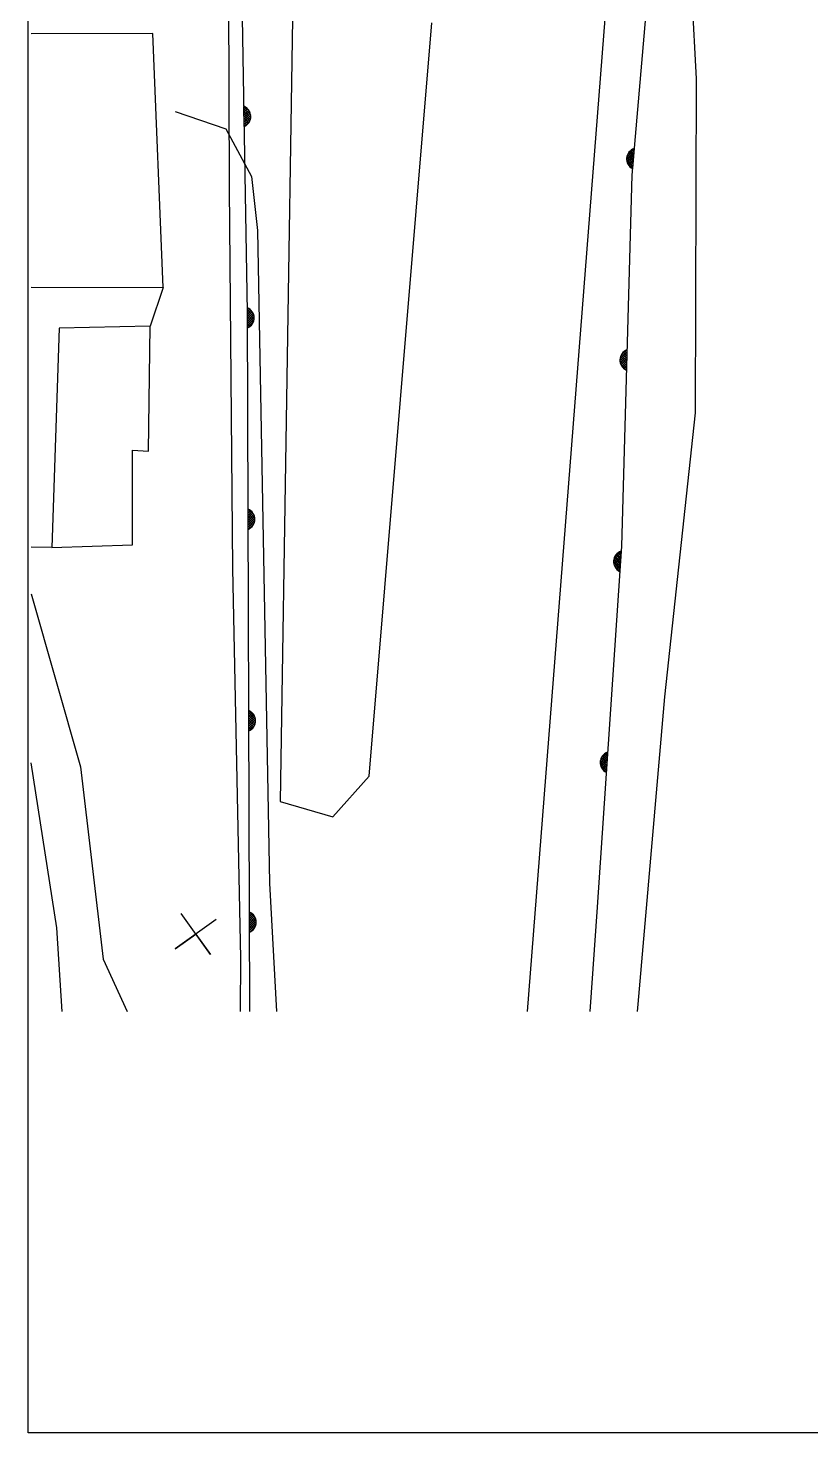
# Model space of a CAD drawing. Extents: x -299 to 346, y -14 to 200.
# Drawn here: x -1.01 to 22.31, y -12.55 to 29.29 of the extents above; entities that cross this region are included whole.
import ezdxf

# ---------------------------------------------------------------- set-up
doc = ezdxf.new("R2010")
doc.units = 0
doc.layers.add('TT-BASE', color=253, linetype='Continuous')
doc.layers.add('TX-PAPR', color=2, linetype='Continuous')

msp = doc.modelspace()

# ---------------------------------------------------------------- linework, layer by layer
at = {"layer": 'TT-BASE'}
for p, q in [((5.524, 20.832, -84.829), (5.291, 34.407, -84.829)), ((5.524, 20.832, 1.699), (5.291, 34.407, 1.699)), ((5.524, 20.832, 1.699), (5.291, 34.407, 1.699)), ((13.867, 0, -86.551), (16.565, 34.4, -86.551)), ((13.867, 0, -0.023), (16.565, 34.4, -0.023)), ((13.867, 0, -0.023), (16.565, 34.4, -0.023)), ((17.787, 34.382, -84.059), (16.979, 24.91, -84.059)), ((17.787, 34.382, 2.469), (16.979, 24.91, 2.469)), ((17.787, 34.382, 2.469), (16.979, 24.91, 2.469)), ((18.591, 33.539, -86.448), (18.899, 27.778, -86.448)), ((18.591, 33.539, 0.08), (18.899, 27.778, 0.08)), ((18.591, 33.539, 0.08), (18.899, 27.778, 0.08)), ((4.991, 24.532, -84.988), (4.956, 33.203, -84.988)), ((4.991, 24.532, 1.54), (4.956, 33.203, 1.54)), ((4.991, 24.532, 1.54), (4.956, 33.203, 1.54)), ((6.906, 31.975, -87.551), (6.498, 6.258, -87.551)), ((6.906, 31.975, -1.023), (6.498, 6.258, -1.023)), ((6.906, 31.975, -1.023), (6.498, 6.258, -1.023)), ((9.147, 7.01, -87.551), (11.017, 29.452, -87.551)), ((9.147, 7.01, -1.023), (11.017, 29.452, -1.023)), ((9.147, 7.01, -1.023), (11.017, 29.452, -1.023)), ((2.702, 29.131, -84.138), (-0.922, 29.125, -84.138)), ((2.702, 29.131, 2.39), (-0.922, 29.125, 2.39)), ((2.702, 29.131, 2.39), (-0.922, 29.125, 2.39)), ((3.013, 21.561, -84.138), (2.702, 29.131, -84.138)), ((3.013, 21.561, 2.39), (2.702, 29.131, 2.39)), ((3.013, 21.561, 2.39), (2.702, 29.131, 2.39)), ((18.899, 27.778, -86.448), (18.862, 17.835, -86.448)), ((18.899, 27.778, 0.08), (18.862, 17.835, 0.08)), ((18.899, 27.778, 0.08), (18.862, 17.835, 0.08)), ((3.367, 26.806, -86.551), (4.88, 26.293, -86.551)), ((3.367, 26.806, -0.023), (4.88, 26.293, -0.023)), ((3.367, 26.806, -0.023), (4.88, 26.293, -0.023)), ((5.429, 26.361, -84.829), (5.419, 26.961, -84.829)), ((5.429, 26.361, 1.699), (5.419, 26.961, 1.699)), ((5.429, 26.361, 1.699), (5.419, 26.961, 1.699)), ((5.448, 26.948, -84.829), (5.42, 26.919, -84.829)), ((5.448, 26.948, 1.699), (5.42, 26.919, 1.699)), ((5.448, 26.948, 1.699), (5.42, 26.919, 1.699)), ((5.622, 26.698, -84.829), (5.42, 26.893, -84.829)), ((5.622, 26.698, 1.699), (5.42, 26.893, 1.699)), ((5.622, 26.698, 1.699), (5.42, 26.893, 1.699)), ((5.491, 26.921, -84.829), (5.421, 26.848, -84.829)), ((5.491, 26.921, 1.699), (5.421, 26.848, 1.699)), ((5.491, 26.921, 1.699), (5.421, 26.848, 1.699)), ((5.623, 26.627, -84.829), (5.421, 26.822, -84.829)), ((5.623, 26.627, 1.699), (5.421, 26.822, 1.699)), ((5.623, 26.627, 1.699), (5.421, 26.822, 1.699)), ((5.529, 26.889, -84.829), (5.422, 26.778, -84.829)), ((5.529, 26.889, 1.699), (5.422, 26.778, 1.699)), ((5.529, 26.889, 1.699), (5.422, 26.778, 1.699)), ((5.595, 26.793, -84.829), (5.423, 26.96, -84.829)), ((5.595, 26.793, 1.699), (5.423, 26.96, 1.699)), ((5.595, 26.793, 1.699), (5.423, 26.96, 1.699)), ((5.562, 26.85, -84.829), (5.423, 26.707, -84.829)), ((5.562, 26.85, 1.699), (5.423, 26.707, 1.699)), ((5.562, 26.85, 1.699), (5.423, 26.707, 1.699)), ((5.589, 26.806, -84.829), (5.425, 26.636, -84.829)), ((5.589, 26.806, 1.699), (5.425, 26.636, 1.699)), ((5.589, 26.806, 1.699), (5.425, 26.636, 1.699)), ((5.611, 26.569, -84.829), (5.423, 26.751, -84.829)), ((5.611, 26.569, 1.699), (5.423, 26.751, 1.699)), ((5.611, 26.569, 1.699), (5.423, 26.751, 1.699)), ((5.592, 26.518, -84.829), (5.424, 26.681, -84.829)), ((5.592, 26.518, 1.699), (5.424, 26.681, 1.699)), ((5.592, 26.518, 1.699), (5.424, 26.681, 1.699)), ((5.566, 26.474, -84.829), (5.425, 26.61, -84.829)), ((5.566, 26.474, 1.699), (5.425, 26.61, 1.699)), ((5.566, 26.474, 1.699), (5.425, 26.61, 1.699)), ((5.609, 26.756, -84.829), (5.426, 26.565, -84.829)), ((5.609, 26.756, 1.699), (5.426, 26.565, 1.699)), ((5.609, 26.756, 1.699), (5.426, 26.565, 1.699)), ((5.534, 26.435, -84.829), (5.426, 26.539, -84.829)), ((5.534, 26.435, 1.699), (5.426, 26.539, 1.699)), ((5.534, 26.435, 1.699), (5.426, 26.539, 1.699)), ((5.622, 26.697, -84.829), (5.427, 26.495, -84.829)), ((5.622, 26.697, 1.699), (5.427, 26.495, 1.699)), ((5.622, 26.697, 1.699), (5.427, 26.495, 1.699)), ((5.497, 26.401, -84.829), (5.427, 26.468, -84.829)), ((5.497, 26.401, 1.699), (5.427, 26.468, 1.699)), ((5.497, 26.401, 1.699), (5.427, 26.468, 1.699)), ((5.622, 26.625, -84.829), (5.428, 26.424, -84.829)), ((5.622, 26.625, 1.699), (5.428, 26.424, 1.699)), ((5.622, 26.625, 1.699), (5.428, 26.424, 1.699)), ((5.454, 26.373, -84.829), (5.429, 26.398, -84.829)), ((5.454, 26.373, 1.699), (5.429, 26.398, 1.699)), ((5.454, 26.373, 1.699), (5.429, 26.398, 1.699)), ((5.595, 26.525, -84.829), (5.443, 26.368, -84.829)), ((5.595, 26.525, 1.699), (5.443, 26.368, 1.699)), ((5.595, 26.525, 1.699), (5.443, 26.368, 1.699)), ((4.88, 26.293, -86.551), (5.649, 24.867, -86.551)), ((4.88, 26.293, -0.023), (5.649, 24.867, -0.023)), ((4.88, 26.293, -0.023), (5.649, 24.867, -0.023)), ((16.821, 25.389, -84.059), (17.036, 25.57, -84.059)), ((16.821, 25.389, 2.469), (17.036, 25.57, 2.469)), ((16.821, 25.389, 2.469), (17.036, 25.57, 2.469)), ((16.828, 25.46, -84.059), (17.042, 25.64, -84.059)), ((16.828, 25.46, 2.469), (17.042, 25.64, 2.469)), ((16.828, 25.46, 2.469), (17.042, 25.64, 2.469)), ((16.865, 25.557, -84.059), (17.032, 25.698, -84.059)), ((16.865, 25.557, 2.469), (17.032, 25.698, 2.469)), ((16.865, 25.557, 2.469), (17.032, 25.698, 2.469)), ((16.869, 25.563, -84.059), (17.02, 25.385, -84.059)), ((16.869, 25.563, 2.469), (17.02, 25.385, 2.469)), ((16.869, 25.563, 2.469), (17.02, 25.385, 2.469)), ((16.9, 25.605, -84.059), (17.026, 25.455, -84.059)), ((16.9, 25.605, 2.469), (17.026, 25.455, 2.469)), ((16.9, 25.605, 2.469), (17.026, 25.455, 2.469)), ((16.935, 25.64, -84.059), (17.032, 25.525, -84.059)), ((16.935, 25.64, 2.469), (17.032, 25.525, 2.469)), ((16.935, 25.64, 2.469), (17.032, 25.525, 2.469)), ((16.976, 25.67, -84.059), (17.038, 25.596, -84.059)), ((16.976, 25.67, 2.469), (17.038, 25.596, 2.469)), ((16.976, 25.67, 2.469), (17.038, 25.596, 2.469)), ((17.047, 25.703, -84.059), (16.996, 25.105, -84.059)), ((17.047, 25.703, 2.469), (16.996, 25.105, 2.469)), ((17.047, 25.703, 2.469), (16.996, 25.105, 2.469)), ((17.021, 25.693, -84.059), (17.044, 25.666, -84.059)), ((17.021, 25.693, 2.469), (17.044, 25.666, 2.469)), ((17.021, 25.693, 2.469), (17.044, 25.666, 2.469)), ((16.821, 25.388, -84.059), (17.002, 25.173, -84.059)), ((16.821, 25.388, 2.469), (17.002, 25.173, 2.469)), ((16.821, 25.388, 2.469), (17.002, 25.173, 2.469)), ((16.828, 25.329, -84.059), (17.03, 25.499, -84.059)), ((16.828, 25.329, 2.469), (17.03, 25.499, 2.469)), ((16.828, 25.329, 2.469), (17.03, 25.499, 2.469)), ((16.828, 25.458, -84.059), (17.008, 25.244, -84.059)), ((16.828, 25.458, 2.469), (17.008, 25.244, 2.469)), ((16.828, 25.458, 2.469), (17.008, 25.244, 2.469)), ((16.838, 25.29, -84.059), (16.993, 25.107, -84.059)), ((16.838, 25.29, 2.469), (16.993, 25.107, 2.469)), ((16.838, 25.29, 2.469), (16.993, 25.107, 2.469)), ((16.843, 25.276, -84.059), (17.024, 25.429, -84.059)), ((16.843, 25.276, 2.469), (17.024, 25.429, 2.469)), ((16.843, 25.276, 2.469), (17.024, 25.429, 2.469)), ((16.845, 25.515, -84.059), (17.014, 25.314, -84.059)), ((16.845, 25.515, 2.469), (17.014, 25.314, 2.469)), ((16.845, 25.515, 2.469), (17.014, 25.314, 2.469)), ((16.865, 25.23, -84.059), (17.018, 25.358, -84.059)), ((16.865, 25.23, 2.469), (17.018, 25.358, 2.469)), ((16.865, 25.23, 2.469), (17.018, 25.358, 2.469)), ((16.894, 25.188, -84.059), (17.012, 25.288, -84.059)), ((16.894, 25.188, 2.469), (17.012, 25.288, 2.469)), ((16.894, 25.188, 2.469), (17.012, 25.288, 2.469)), ((16.928, 25.152, -84.059), (17.006, 25.217, -84.059)), ((16.928, 25.152, 2.469), (17.006, 25.217, 2.469)), ((16.928, 25.152, 2.469), (17.006, 25.217, 2.469)), ((16.969, 25.121, -84.059), (17, 25.147, -84.059)), ((16.969, 25.121, 2.469), (17, 25.147, 2.469)), ((16.969, 25.121, 2.469), (17, 25.147, 2.469)), ((5.649, 24.867, -86.551), (5.823, 23.261, -86.551)), ((5.649, 24.867, -0.023), (5.823, 23.261, -0.023)), ((5.649, 24.867, -0.023), (5.823, 23.261, -0.023)), ((16.979, 24.91, -84.059), (16.666, 13.866, -84.059)), ((16.979, 24.91, 2.469), (16.666, 13.866, 2.469)), ((16.979, 24.91, 2.469), (16.666, 13.866, 2.469)), ((5.088, 13.199, -84.988), (4.991, 24.532, -84.988)), ((5.088, 13.199, 1.54), (4.991, 24.532, 1.54)), ((5.088, 13.199, 1.54), (4.991, 24.532, 1.54)), ((5.823, 23.261, -86.551), (6.185, 3.823, -86.551)), ((5.823, 23.261, -0.023), (6.185, 3.823, -0.023)), ((5.823, 23.261, -0.023), (6.185, 3.823, -0.023)), ((-0.922, 21.571, -84.138), (3.013, 21.561, -84.138)), ((-0.922, 21.571, 2.39), (3.013, 21.561, 2.39)), ((-0.922, 21.571, 2.39), (3.013, 21.561, 2.39)), ((3.013, 21.561, -83.342), (2.628, 20.413, -83.342)), ((3.013, 21.561, 3.186), (2.628, 20.413, 3.186)), ((3.013, 21.561, 3.186), (2.628, 20.413, 3.186)), ((5.526, 20.362, -84.829), (5.524, 20.962, -84.829)), ((5.526, 20.362, 1.699), (5.524, 20.962, 1.699)), ((5.526, 20.362, 1.699), (5.524, 20.962, 1.699)), ((5.553, 20.949, -84.829), (5.524, 20.92, -84.829)), ((5.553, 20.949, 1.699), (5.524, 20.92, 1.699)), ((5.553, 20.949, 1.699), (5.524, 20.92, 1.699)), ((5.596, 20.921, -84.829), (5.524, 20.849, -84.829)), ((5.596, 20.921, 1.699), (5.524, 20.849, 1.699)), ((5.596, 20.921, 1.699), (5.524, 20.849, 1.699)), ((5.698, 20.792, -84.829), (5.528, 20.961, -84.829)), ((5.698, 20.792, 1.699), (5.528, 20.961, 1.699)), ((5.698, 20.792, 1.699), (5.528, 20.961, 1.699)), ((5.723, 20.696, -84.829), (5.524, 20.894, -84.829)), ((5.723, 20.696, 1.699), (5.524, 20.894, 1.699)), ((5.723, 20.696, 1.699), (5.524, 20.894, 1.699)), ((5.595, 0, 1.699), (5.524, 20.832, 1.699)), ((5.595, 0, 1.699), (5.524, 20.832, 1.699)), ((5.595, 0, -84.829), (5.524, 20.832, -84.829)), ((5.723, 20.626, -84.829), (5.524, 20.823, -84.829)), ((5.723, 20.626, 1.699), (5.524, 20.823, 1.699)), ((5.723, 20.626, 1.699), (5.524, 20.823, 1.699)), ((5.633, 20.888, -84.829), (5.525, 20.779, -84.829)), ((5.633, 20.888, 1.699), (5.525, 20.779, 1.699)), ((5.633, 20.888, 1.699), (5.525, 20.779, 1.699)), ((5.665, 20.85, -84.829), (5.525, 20.708, -84.829)), ((5.665, 20.85, 1.699), (5.525, 20.708, 1.699)), ((5.665, 20.85, 1.699), (5.525, 20.708, 1.699)), ((5.692, 20.805, -84.829), (5.525, 20.637, -84.829)), ((5.692, 20.805, 1.699), (5.525, 20.637, 1.699)), ((5.692, 20.805, 1.699), (5.525, 20.637, 1.699)), ((5.712, 20.754, -84.829), (5.525, 20.567, -84.829)), ((5.712, 20.754, 1.699), (5.525, 20.567, 1.699)), ((5.712, 20.754, 1.699), (5.525, 20.567, 1.699)), ((5.711, 20.567, -84.829), (5.525, 20.752, -84.829)), ((5.711, 20.567, 1.699), (5.525, 20.752, 1.699)), ((5.711, 20.567, 1.699), (5.525, 20.752, 1.699)), ((5.691, 20.517, -84.829), (5.525, 20.682, -84.829)), ((5.691, 20.517, 1.699), (5.525, 20.682, 1.699)), ((5.691, 20.517, 1.699), (5.525, 20.682, 1.699)), ((5.664, 20.473, -84.829), (5.525, 20.611, -84.829)), ((5.664, 20.473, 1.699), (5.525, 20.611, 1.699)), ((5.664, 20.473, 1.699), (5.525, 20.611, 1.699)), ((5.632, 20.434, -84.829), (5.525, 20.54, -84.829)), ((5.632, 20.434, 1.699), (5.525, 20.54, 1.699)), ((5.632, 20.434, 1.699), (5.525, 20.54, 1.699)), ((5.723, 20.695, -84.829), (5.526, 20.496, -84.829)), ((5.723, 20.695, 1.699), (5.526, 20.496, 1.699)), ((5.723, 20.695, 1.699), (5.526, 20.496, 1.699)), ((5.723, 20.623, -84.829), (5.526, 20.425, -84.829)), ((5.723, 20.623, 1.699), (5.526, 20.425, 1.699)), ((5.723, 20.623, 1.699), (5.526, 20.425, 1.699)), ((5.694, 20.524, -84.829), (5.54, 20.369, -84.829)), ((5.694, 20.524, 1.699), (5.54, 20.369, 1.699)), ((5.694, 20.524, 1.699), (5.54, 20.369, 1.699)), ((-0.087, 20.356, -83.342), (-0.302, 13.826, -83.342)), ((-0.087, 20.356, 3.186), (-0.302, 13.826, 3.186)), ((-0.087, 20.356, 3.186), (-0.302, 13.826, 3.186)), ((2.628, 20.413, -83.342), (-0.087, 20.356, -83.342)), ((2.628, 20.413, 3.186), (-0.087, 20.356, 3.186)), ((2.628, 20.413, 3.186), (-0.087, 20.356, 3.186)), ((2.575, 16.693, -83.342), (2.628, 20.413, -83.342)), ((2.575, 16.693, 3.186), (2.628, 20.413, 3.186)), ((2.575, 16.693, 3.186), (2.628, 20.413, 3.186)), ((5.594, 20.401, -84.829), (5.526, 20.47, -84.829)), ((5.594, 20.401, 1.699), (5.526, 20.47, 1.699)), ((5.594, 20.401, 1.699), (5.526, 20.47, 1.699)), ((5.551, 20.374, -84.829), (5.526, 20.399, -84.829)), ((5.551, 20.374, 1.699), (5.526, 20.399, 1.699)), ((5.551, 20.374, 1.699), (5.526, 20.399, 1.699)), ((16.659, 19.551, -84.059), (16.817, 19.701, -84.059)), ((16.659, 19.551, 2.469), (16.817, 19.701, 2.469)), ((16.659, 19.551, 2.469), (16.817, 19.701, 2.469)), ((16.763, 19.67, -84.059), (16.829, 19.6, -84.059)), ((16.763, 19.67, 2.469), (16.829, 19.6, 2.469)), ((16.763, 19.67, 2.469), (16.829, 19.6, 2.469)), ((16.807, 19.696, -84.059), (16.831, 19.671, -84.059)), ((16.807, 19.696, 2.469), (16.831, 19.671, 2.469)), ((16.807, 19.696, 2.469), (16.831, 19.671, 2.469)), ((16.832, 19.707, -84.059), (16.815, 19.107, -84.059)), ((16.832, 19.707, 2.469), (16.815, 19.107, 2.469)), ((16.832, 19.707, 2.469), (16.815, 19.107, 2.469)), ((16.624, 19.381, -84.059), (16.828, 19.574, -84.059)), ((16.624, 19.381, 2.469), (16.828, 19.574, 2.469)), ((16.624, 19.381, 2.469), (16.828, 19.574, 2.469)), ((16.624, 19.38, -84.059), (16.817, 19.176, -84.059)), ((16.624, 19.38, 2.469), (16.817, 19.176, 2.469)), ((16.624, 19.38, 2.469), (16.817, 19.176, 2.469)), ((16.627, 19.452, -84.059), (16.83, 19.644, -84.059)), ((16.627, 19.452, 2.469), (16.83, 19.644, 2.469)), ((16.627, 19.452, 2.469), (16.83, 19.644, 2.469)), ((16.627, 19.45, -84.059), (16.819, 19.247, -84.059)), ((16.627, 19.45, 2.469), (16.819, 19.247, 2.469)), ((16.627, 19.45, 2.469), (16.819, 19.247, 2.469)), ((16.634, 19.321, -84.059), (16.826, 19.503, -84.059)), ((16.634, 19.321, 2.469), (16.826, 19.503, 2.469)), ((16.634, 19.321, 2.469), (16.826, 19.503, 2.469)), ((16.641, 19.508, -84.059), (16.821, 19.317, -84.059)), ((16.641, 19.508, 2.469), (16.821, 19.317, 2.469)), ((16.641, 19.508, 2.469), (16.821, 19.317, 2.469)), ((16.646, 19.284, -84.059), (16.811, 19.109, -84.059)), ((16.646, 19.284, 2.469), (16.811, 19.109, 2.469)), ((16.646, 19.284, 2.469), (16.811, 19.109, 2.469)), ((16.652, 19.27, -84.059), (16.824, 19.432, -84.059)), ((16.652, 19.27, 2.469), (16.824, 19.432, 2.469)), ((16.652, 19.27, 2.469), (16.824, 19.432, 2.469)), ((16.662, 19.558, -84.059), (16.823, 19.388, -84.059)), ((16.662, 19.558, 2.469), (16.823, 19.388, 2.469)), ((16.662, 19.558, 2.469), (16.823, 19.388, 2.469)), ((16.677, 19.225, -84.059), (16.822, 19.362, -84.059)), ((16.677, 19.225, 2.469), (16.822, 19.362, 2.469)), ((16.677, 19.225, 2.469), (16.822, 19.362, 2.469)), ((16.69, 19.601, -84.059), (16.825, 19.459, -84.059)), ((16.69, 19.601, 2.469), (16.825, 19.459, 2.469)), ((16.69, 19.601, 2.469), (16.825, 19.459, 2.469)), ((16.708, 19.185, -84.059), (16.82, 19.291, -84.059)), ((16.708, 19.185, 2.469), (16.82, 19.291, 2.469)), ((16.708, 19.185, 2.469), (16.82, 19.291, 2.469)), ((16.724, 19.638, -84.059), (16.827, 19.529, -84.059)), ((16.724, 19.638, 2.469), (16.827, 19.529, 2.469)), ((16.724, 19.638, 2.469), (16.827, 19.529, 2.469)), ((16.744, 19.151, -84.059), (16.818, 19.22, -84.059)), ((16.744, 19.151, 2.469), (16.818, 19.22, 2.469)), ((16.744, 19.151, 2.469), (16.818, 19.22, 2.469)), ((16.787, 19.122, -84.059), (16.816, 19.15, -84.059)), ((16.787, 19.122, 2.469), (16.816, 19.15, 2.469)), ((16.787, 19.122, 2.469), (16.816, 19.15, 2.469)), ((18.862, 17.835, -86.448), (17.951, 9.378, -86.448)), ((18.862, 17.835, 0.08), (17.951, 9.378, 0.08)), ((18.862, 17.835, 0.08), (17.951, 9.378, 0.08)), ((2.097, 13.902, -83.342), (2.098, 16.721, -83.342)), ((2.097, 13.902, 3.186), (2.098, 16.721, 3.186)), ((2.097, 13.902, 3.186), (2.098, 16.721, 3.186)), ((2.098, 16.721, -83.342), (2.575, 16.693, -83.342)), ((2.098, 16.721, 3.186), (2.575, 16.693, 3.186)), ((2.098, 16.721, 3.186), (2.575, 16.693, 3.186)), ((5.546, 14.363, -84.829), (5.544, 14.963, -84.829)), ((5.546, 14.363, 1.699), (5.544, 14.963, 1.699)), ((5.546, 14.363, 1.699), (5.544, 14.963, 1.699)), ((5.573, 14.949, -84.829), (5.544, 14.92, -84.829)), ((5.573, 14.949, 1.699), (5.544, 14.92, 1.699)), ((5.573, 14.949, 1.699), (5.544, 14.92, 1.699)), ((5.743, 14.696, -84.829), (5.544, 14.894, -84.829)), ((5.743, 14.696, 1.699), (5.544, 14.894, 1.699)), ((5.743, 14.696, 1.699), (5.544, 14.894, 1.699)), ((5.616, 14.922, -84.829), (5.545, 14.85, -84.829)), ((5.616, 14.922, 1.699), (5.545, 14.85, 1.699)), ((5.616, 14.922, 1.699), (5.545, 14.85, 1.699)), ((5.654, 14.889, -84.829), (5.545, 14.779, -84.829)), ((5.654, 14.889, 1.699), (5.545, 14.779, 1.699)), ((5.654, 14.889, 1.699), (5.545, 14.779, 1.699)), ((5.686, 14.85, -84.829), (5.545, 14.708, -84.829)), ((5.686, 14.85, 1.699), (5.545, 14.708, 1.699)), ((5.686, 14.85, 1.699), (5.545, 14.708, 1.699)), ((5.743, 14.626, -84.829), (5.545, 14.823, -84.829)), ((5.743, 14.626, 1.699), (5.545, 14.823, 1.699)), ((5.743, 14.626, 1.699), (5.545, 14.823, 1.699)), ((5.712, 14.805, -84.829), (5.545, 14.638, -84.829)), ((5.712, 14.805, 1.699), (5.545, 14.638, 1.699)), ((5.712, 14.805, 1.699), (5.545, 14.638, 1.699)), ((5.731, 14.568, -84.829), (5.545, 14.753, -84.829)), ((5.731, 14.568, 1.699), (5.545, 14.753, 1.699)), ((5.731, 14.568, 1.699), (5.545, 14.753, 1.699)), ((5.711, 14.517, -84.829), (5.545, 14.682, -84.829)), ((5.711, 14.517, 1.699), (5.545, 14.682, 1.699)), ((5.711, 14.517, 1.699), (5.545, 14.682, 1.699)), ((5.732, 14.755, -84.829), (5.546, 14.567, -84.829)), ((5.732, 14.755, 1.699), (5.546, 14.567, 1.699)), ((5.732, 14.755, 1.699), (5.546, 14.567, 1.699)), ((5.744, 14.695, -84.829), (5.546, 14.496, -84.829)), ((5.744, 14.695, 1.699), (5.546, 14.496, 1.699)), ((5.744, 14.695, 1.699), (5.546, 14.496, 1.699)), ((5.718, 14.792, -84.829), (5.548, 14.961, -84.829)), ((5.718, 14.792, 1.699), (5.548, 14.961, 1.699)), ((5.718, 14.792, 1.699), (5.548, 14.961, 1.699)), ((5.684, 14.473, -84.829), (5.545, 14.611, -84.829)), ((5.684, 14.473, 1.699), (5.545, 14.611, 1.699)), ((5.684, 14.473, 1.699), (5.545, 14.611, 1.699)), ((5.743, 14.624, -84.829), (5.546, 14.425, -84.829)), ((5.743, 14.624, 1.699), (5.546, 14.425, 1.699)), ((5.743, 14.624, 1.699), (5.546, 14.425, 1.699)), ((5.652, 14.435, -84.829), (5.546, 14.541, -84.829)), ((5.652, 14.435, 1.699), (5.546, 14.541, 1.699)), ((5.652, 14.435, 1.699), (5.546, 14.541, 1.699)), ((5.614, 14.402, -84.829), (5.546, 14.47, -84.829)), ((5.614, 14.402, 1.699), (5.546, 14.47, 1.699)), ((5.614, 14.402, 1.699), (5.546, 14.47, 1.699)), ((5.571, 14.374, -84.829), (5.546, 14.399, -84.829)), ((5.571, 14.374, 1.699), (5.546, 14.399, 1.699)), ((5.571, 14.374, 1.699), (5.546, 14.399, 1.699)), ((5.714, 14.524, -84.829), (5.561, 14.369, -84.829)), ((5.714, 14.524, 1.699), (5.561, 14.369, 1.699)), ((5.714, 14.524, 1.699), (5.561, 14.369, 1.699)), ((-0.302, 13.826, -83.926), (-0.922, 13.827, -83.926)), ((-0.302, 13.826, 2.602), (-0.922, 13.827, 2.602)), ((-0.302, 13.826, 2.602), (-0.922, 13.827, 2.602)), ((-0.302, 13.826, -83.342), (2.097, 13.902, -83.342)), ((-0.302, 13.826, 3.186), (2.097, 13.902, 3.186)), ((-0.302, 13.826, 3.186), (2.097, 13.902, 3.186)), ((16.666, 13.866, -84.059), (15.944, 3.112, -84.059)), ((16.666, 13.866, 2.469), (15.944, 3.112, 2.469)), ((16.666, 13.866, 2.469), (15.944, 3.112, 2.469)), ((16.435, 13.392, -84.059), (16.647, 13.577, -84.059)), ((16.435, 13.392, 2.469), (16.647, 13.577, 2.469)), ((16.435, 13.392, 2.469), (16.647, 13.577, 2.469)), ((16.435, 13.391, -84.059), (16.62, 13.18, -84.059)), ((16.435, 13.391, 2.469), (16.62, 13.18, 2.469)), ((16.435, 13.391, 2.469), (16.62, 13.18, 2.469)), ((16.44, 13.461, -84.059), (16.625, 13.25, -84.059)), ((16.44, 13.461, 2.469), (16.625, 13.25, 2.469)), ((16.44, 13.461, 2.469), (16.625, 13.25, 2.469)), ((16.441, 13.464, -84.059), (16.651, 13.648, -84.059)), ((16.441, 13.464, 2.469), (16.651, 13.648, 2.469)), ((16.441, 13.464, 2.469), (16.651, 13.648, 2.469)), ((16.443, 13.332, -84.059), (16.642, 13.506, -84.059)), ((16.443, 13.332, 2.469), (16.642, 13.506, 2.469)), ((16.443, 13.332, 2.469), (16.642, 13.506, 2.469)), ((16.457, 13.519, -84.059), (16.629, 13.321, -84.059)), ((16.457, 13.519, 2.469), (16.629, 13.321, 2.469)), ((16.457, 13.519, 2.469), (16.629, 13.321, 2.469)), ((16.459, 13.28, -84.059), (16.637, 13.436, -84.059)), ((16.459, 13.28, 2.469), (16.637, 13.436, 2.469)), ((16.459, 13.28, 2.469), (16.637, 13.436, 2.469)), ((16.477, 13.561, -84.059), (16.641, 13.705, -84.059)), ((16.477, 13.561, 2.469), (16.641, 13.705, 2.469)), ((16.477, 13.561, 2.469), (16.641, 13.705, 2.469)), ((16.48, 13.568, -84.059), (16.634, 13.392, -84.059)), ((16.48, 13.568, 2.469), (16.634, 13.392, 2.469)), ((16.48, 13.568, 2.469), (16.634, 13.392, 2.469)), ((16.51, 13.61, -84.059), (16.639, 13.462, -84.059)), ((16.51, 13.61, 2.469), (16.639, 13.462, 2.469)), ((16.51, 13.61, 2.469), (16.639, 13.462, 2.469)), ((16.545, 13.646, -84.059), (16.644, 13.533, -84.059)), ((16.545, 13.646, 2.469), (16.644, 13.533, 2.469)), ((16.545, 13.646, 2.469), (16.644, 13.533, 2.469)), ((16.585, 13.676, -84.059), (16.648, 13.603, -84.059)), ((16.585, 13.676, 2.469), (16.648, 13.603, 2.469)), ((16.585, 13.676, 2.469), (16.648, 13.603, 2.469)), ((16.655, 13.71, -84.059), (16.615, 13.111, -84.059)), ((16.655, 13.71, 2.469), (16.615, 13.111, 2.469)), ((16.655, 13.71, 2.469), (16.615, 13.111, 2.469)), ((16.63, 13.7, -84.059), (16.653, 13.674, -84.059)), ((16.63, 13.7, 2.469), (16.653, 13.674, 2.469)), ((16.63, 13.7, 2.469), (16.653, 13.674, 2.469)), ((5.327, 1.592, -84.988), (5.088, 13.199, -84.988)), ((5.327, 1.592, 1.54), (5.088, 13.199, 1.54)), ((5.327, 1.592, 1.54), (5.088, 13.199, 1.54)), ((16.454, 13.294, -84.059), (16.612, 13.113, -84.059)), ((16.454, 13.294, 2.469), (16.612, 13.113, 2.469)), ((16.454, 13.294, 2.469), (16.612, 13.113, 2.469)), ((16.482, 13.234, -84.059), (16.632, 13.365, -84.059)), ((16.482, 13.234, 2.469), (16.632, 13.365, 2.469)), ((16.482, 13.234, 2.469), (16.632, 13.365, 2.469)), ((16.511, 13.193, -84.059), (16.628, 13.295, -84.059)), ((16.511, 13.193, 2.469), (16.628, 13.295, 2.469)), ((16.511, 13.193, 2.469), (16.628, 13.295, 2.469)), ((16.547, 13.157, -84.059), (16.623, 13.224, -84.059)), ((16.547, 13.157, 2.469), (16.623, 13.224, 2.469)), ((16.547, 13.157, 2.469), (16.623, 13.224, 2.469)), ((16.588, 13.127, -84.059), (16.618, 13.154, -84.059)), ((16.588, 13.127, 2.469), (16.618, 13.154, 2.469)), ((16.588, 13.127, 2.469), (16.618, 13.154, 2.469)), ((-0.922, 12.442, -85.758), (0.548, 7.29, -85.758)), ((-0.922, 12.442, 0.77), (0.548, 7.29, 0.77)), ((-0.922, 12.442, 0.77), (0.548, 7.29, 0.77)), ((17.951, 9.378, -86.448), (17.161, 0.223, -86.448)), ((17.951, 9.378, 0.08), (17.161, 0.223, 0.08)), ((17.951, 9.378, 0.08), (17.161, 0.223, 0.08)), ((5.567, 8.362, -84.829), (5.565, 8.962, -84.829)), ((5.567, 8.362, 1.699), (5.565, 8.962, 1.699)), ((5.567, 8.362, 1.699), (5.565, 8.962, 1.699)), ((5.594, 8.949, -84.829), (5.565, 8.92, -84.829)), ((5.594, 8.949, 1.699), (5.565, 8.92, 1.699)), ((5.594, 8.949, 1.699), (5.565, 8.92, 1.699)), ((5.637, 8.921, -84.829), (5.565, 8.849, -84.829)), ((5.637, 8.921, 1.699), (5.565, 8.849, 1.699)), ((5.637, 8.921, 1.699), (5.565, 8.849, 1.699)), ((5.764, 8.696, -84.829), (5.565, 8.894, -84.829)), ((5.764, 8.696, 1.699), (5.565, 8.894, 1.699)), ((5.764, 8.696, 1.699), (5.565, 8.894, 1.699)), ((5.764, 8.626, -84.829), (5.565, 8.823, -84.829)), ((5.764, 8.626, 1.699), (5.565, 8.823, 1.699)), ((5.764, 8.626, 1.699), (5.565, 8.823, 1.699)), ((5.674, 8.888, -84.829), (5.566, 8.779, -84.829)), ((5.674, 8.888, 1.699), (5.566, 8.779, 1.699)), ((5.674, 8.888, 1.699), (5.566, 8.779, 1.699)), ((5.706, 8.849, -84.829), (5.566, 8.708, -84.829)), ((5.706, 8.849, 1.699), (5.566, 8.708, 1.699)), ((5.706, 8.849, 1.699), (5.566, 8.708, 1.699)), ((5.733, 8.805, -84.829), (5.566, 8.637, -84.829)), ((5.733, 8.805, 1.699), (5.566, 8.637, 1.699)), ((5.733, 8.805, 1.699), (5.566, 8.637, 1.699)), ((5.739, 8.791, -84.829), (5.569, 8.961, -84.829)), ((5.739, 8.791, 1.699), (5.569, 8.961, 1.699)), ((5.739, 8.791, 1.699), (5.569, 8.961, 1.699)), ((5.753, 8.754, -84.829), (5.566, 8.566, -84.829)), ((5.753, 8.754, 1.699), (5.566, 8.566, 1.699)), ((5.753, 8.754, 1.699), (5.566, 8.566, 1.699)), ((5.752, 8.567, -84.829), (5.566, 8.752, -84.829)), ((5.752, 8.567, 1.699), (5.566, 8.752, 1.699)), ((5.752, 8.567, 1.699), (5.566, 8.752, 1.699)), ((5.732, 8.517, -84.829), (5.566, 8.681, -84.829)), ((5.732, 8.517, 1.699), (5.566, 8.681, 1.699)), ((5.732, 8.517, 1.699), (5.566, 8.681, 1.699)), ((5.705, 8.473, -84.829), (5.566, 8.611, -84.829)), ((5.705, 8.473, 1.699), (5.566, 8.611, 1.699)), ((5.705, 8.473, 1.699), (5.566, 8.611, 1.699)), ((5.673, 8.434, -84.829), (5.566, 8.54, -84.829)), ((5.673, 8.434, 1.699), (5.566, 8.54, 1.699)), ((5.673, 8.434, 1.699), (5.566, 8.54, 1.699)), ((5.764, 8.695, -84.829), (5.567, 8.496, -84.829)), ((5.764, 8.695, 1.699), (5.567, 8.496, 1.699)), ((5.764, 8.695, 1.699), (5.567, 8.496, 1.699)), ((5.764, 8.623, -84.829), (5.567, 8.425, -84.829)), ((5.764, 8.623, 1.699), (5.567, 8.425, 1.699)), ((5.764, 8.623, 1.699), (5.567, 8.425, 1.699)), ((5.635, 8.401, -84.829), (5.567, 8.469, -84.829)), ((5.635, 8.401, 1.699), (5.567, 8.469, 1.699)), ((5.635, 8.401, 1.699), (5.567, 8.469, 1.699)), ((5.592, 8.374, -84.829), (5.567, 8.399, -84.829)), ((5.592, 8.374, 1.699), (5.567, 8.399, 1.699)), ((5.592, 8.374, 1.699), (5.567, 8.399, 1.699)), ((5.735, 8.523, -84.829), (5.581, 8.369, -84.829)), ((5.735, 8.523, 1.699), (5.581, 8.369, 1.699)), ((5.735, 8.523, 1.699), (5.581, 8.369, 1.699)), ((16.033, 7.406, -84.059), (16.245, 7.591, -84.059)), ((16.033, 7.406, 2.469), (16.245, 7.591, 2.469)), ((16.033, 7.406, 2.469), (16.245, 7.591, 2.469)), ((16.039, 7.477, -84.059), (16.249, 7.661, -84.059)), ((16.039, 7.477, 2.469), (16.249, 7.661, 2.469)), ((16.039, 7.477, 2.469), (16.249, 7.661, 2.469)), ((16.055, 7.532, -84.059), (16.227, 7.335, -84.059)), ((16.055, 7.532, 2.469), (16.227, 7.335, 2.469)), ((16.055, 7.532, 2.469), (16.227, 7.335, 2.469)), ((16.075, 7.575, -84.059), (16.239, 7.719, -84.059)), ((16.075, 7.575, 2.469), (16.239, 7.719, 2.469)), ((16.075, 7.575, 2.469), (16.239, 7.719, 2.469)), ((16.078, 7.581, -84.059), (16.232, 7.405, -84.059)), ((16.078, 7.581, 2.469), (16.232, 7.405, 2.469)), ((16.078, 7.581, 2.469), (16.232, 7.405, 2.469)), ((16.108, 7.624, -84.059), (16.237, 7.476, -84.059)), ((16.108, 7.624, 2.469), (16.237, 7.476, 2.469)), ((16.108, 7.624, 2.469), (16.237, 7.476, 2.469)), ((16.143, 7.66, -84.059), (16.242, 7.547, -84.059)), ((16.143, 7.66, 2.469), (16.242, 7.547, 2.469)), ((16.143, 7.66, 2.469), (16.242, 7.547, 2.469)), ((16.183, 7.69, -84.059), (16.246, 7.617, -84.059)), ((16.183, 7.69, 2.469), (16.246, 7.617, 2.469)), ((16.183, 7.69, 2.469), (16.246, 7.617, 2.469)), ((16.253, 7.724, -84.059), (16.213, 7.125, -84.059)), ((16.253, 7.724, 2.469), (16.213, 7.125, 2.469)), ((16.253, 7.724, 2.469), (16.213, 7.125, 2.469)), ((16.228, 7.714, -84.059), (16.251, 7.688, -84.059)), ((16.228, 7.714, 2.469), (16.251, 7.688, 2.469)), ((16.228, 7.714, 2.469), (16.251, 7.688, 2.469)), ((-0.153, 2.49, -86.528), (-0.922, 7.407, -86.528)), ((-0.153, 2.49), (-0.922, 7.407)), ((-0.153, 2.49), (-0.922, 7.407)), ((0.548, 7.29, -85.758), (1.231, 1.56, -85.758)), ((0.548, 7.29, 0.77), (1.231, 1.56, 0.77)), ((0.548, 7.29, 0.77), (1.231, 1.56, 0.77)), ((16.033, 7.405, -84.059), (16.218, 7.194, -84.059)), ((16.033, 7.405, 2.469), (16.218, 7.194, 2.469)), ((16.033, 7.405, 2.469), (16.218, 7.194, 2.469)), ((16.038, 7.475, -84.059), (16.223, 7.264, -84.059)), ((16.038, 7.475, 2.469), (16.223, 7.264, 2.469)), ((16.038, 7.475, 2.469), (16.223, 7.264, 2.469)), ((16.041, 7.346, -84.059), (16.24, 7.52, -84.059)), ((16.041, 7.346, 2.469), (16.24, 7.52, 2.469)), ((16.041, 7.346, 2.469), (16.24, 7.52, 2.469)), ((16.052, 7.308, -84.059), (16.21, 7.127, -84.059)), ((16.052, 7.308, 2.469), (16.21, 7.127, 2.469)), ((16.052, 7.308, 2.469), (16.21, 7.127, 2.469)), ((16.057, 7.294, -84.059), (16.235, 7.45, -84.059)), ((16.057, 7.294, 2.469), (16.235, 7.45, 2.469)), ((16.057, 7.294, 2.469), (16.235, 7.45, 2.469)), ((16.08, 7.248, -84.059), (16.23, 7.379, -84.059)), ((16.08, 7.248, 2.469), (16.23, 7.379, 2.469)), ((16.08, 7.248, 2.469), (16.23, 7.379, 2.469)), ((16.109, 7.207, -84.059), (16.226, 7.309, -84.059)), ((16.109, 7.207, 2.469), (16.226, 7.309, 2.469)), ((16.109, 7.207, 2.469), (16.226, 7.309, 2.469)), ((16.145, 7.171, -84.059), (16.221, 7.238, -84.059)), ((16.145, 7.171, 2.469), (16.221, 7.238, 2.469)), ((16.145, 7.171, 2.469), (16.221, 7.238, 2.469)), ((16.186, 7.141, -84.059), (16.216, 7.167, -84.059)), ((16.186, 7.141, 2.469), (16.216, 7.167, 2.469)), ((16.186, 7.141, 2.469), (16.216, 7.167, 2.469)), ((8.067, 5.796, -87.551), (9.147, 7.01, -87.551)), ((8.067, 5.796, -1.023), (9.147, 7.01, -1.023)), ((8.067, 5.796, -1.023), (9.147, 7.01, -1.023)), ((6.498, 6.258, -87.551), (8.067, 5.796, -87.551)), ((6.498, 6.258, -1.023), (8.067, 5.796, -1.023)), ((6.498, 6.258, -1.023), (8.067, 5.796, -1.023)), ((6.185, 3.823, -86.551), (6.387, 0, -86.551)), ((6.185, 3.823, -0.023), (6.387, 0, -0.023)), ((6.185, 3.823, -0.023), (6.387, 0, -0.023)), ((5.587, 2.363, -84.829), (5.585, 2.963, -84.829)), ((5.587, 2.363, 1.699), (5.585, 2.963, 1.699)), ((5.587, 2.363, 1.699), (5.585, 2.963, 1.699)), ((5.614, 2.949, -84.829), (5.585, 2.92, -84.829)), ((5.614, 2.949, 1.699), (5.585, 2.92, 1.699)), ((5.614, 2.949, 1.699), (5.585, 2.92, 1.699)), ((5.759, 2.792, -84.829), (5.589, 2.961, -84.829)), ((5.759, 2.792, 1.699), (5.589, 2.961, 1.699)), ((5.759, 2.792, 1.699), (5.589, 2.961, 1.699)), ((15.944, 3.112, -84.059), (15.723, 0.001, -84.059)), ((15.944, 3.112, 2.469), (15.723, 0.001, 2.469)), ((15.944, 3.112, 2.469), (15.723, 0.001, 2.469)), ((4.596, 2.742, -85.976), (3.374, 1.872, -85.976)), ((4.596, 2.742, 0.552), (3.374, 1.872, 0.552)), ((4.596, 2.742, 0.552), (3.374, 1.872, 0.552)), ((4.42, 1.696, -85.976), (3.55, 2.918, -85.976)), ((4.42, 1.696, 0.552), (3.55, 2.918, 0.552)), ((4.42, 1.696, 0.552), (3.55, 2.918, 0.552)), ((5.784, 2.696, -84.829), (5.585, 2.894, -84.829)), ((5.784, 2.696, 1.699), (5.585, 2.894, 1.699)), ((5.784, 2.696, 1.699), (5.585, 2.894, 1.699)), ((5.657, 2.922, -84.829), (5.586, 2.85, -84.829)), ((5.657, 2.922, 1.699), (5.586, 2.85, 1.699)), ((5.657, 2.922, 1.699), (5.586, 2.85, 1.699)), ((5.695, 2.888, -84.829), (5.586, 2.779, -84.829)), ((5.695, 2.888, 1.699), (5.586, 2.779, 1.699)), ((5.695, 2.888, 1.699), (5.586, 2.779, 1.699)), ((5.727, 2.85, -84.829), (5.586, 2.708, -84.829)), ((5.727, 2.85, 1.699), (5.586, 2.708, 1.699)), ((5.727, 2.85, 1.699), (5.586, 2.708, 1.699)), ((5.784, 2.626, -84.829), (5.586, 2.823, -84.829)), ((5.784, 2.626, 1.699), (5.586, 2.823, 1.699)), ((5.784, 2.626, 1.699), (5.586, 2.823, 1.699)), ((5.753, 2.805, -84.829), (5.586, 2.637, -84.829)), ((5.753, 2.805, 1.699), (5.586, 2.637, 1.699)), ((5.753, 2.805, 1.699), (5.586, 2.637, 1.699)), ((5.773, 2.754, -84.829), (5.586, 2.567, -84.829)), ((5.773, 2.754, 1.699), (5.586, 2.567, 1.699)), ((5.773, 2.754, 1.699), (5.586, 2.567, 1.699)), ((5.772, 2.568, -84.829), (5.586, 2.753, -84.829)), ((5.772, 2.568, 1.699), (5.586, 2.753, 1.699)), ((5.772, 2.568, 1.699), (5.586, 2.753, 1.699)), ((5.752, 2.517, -84.829), (5.586, 2.682, -84.829)), ((5.752, 2.517, 1.699), (5.586, 2.682, 1.699)), ((5.752, 2.517, 1.699), (5.586, 2.682, 1.699)), ((5.725, 2.473, -84.829), (5.586, 2.611, -84.829)), ((5.725, 2.473, 1.699), (5.586, 2.611, 1.699)), ((5.725, 2.473, 1.699), (5.586, 2.611, 1.699)), ((5.784, 2.695, -84.829), (5.587, 2.496, -84.829)), ((5.784, 2.695, 1.699), (5.587, 2.496, 1.699)), ((5.784, 2.695, 1.699), (5.587, 2.496, 1.699)), ((5.784, 2.624, -84.829), (5.587, 2.425, -84.829)), ((5.784, 2.624, 1.699), (5.587, 2.425, 1.699)), ((5.784, 2.624, 1.699), (5.587, 2.425, 1.699)), ((5.693, 2.435, -84.829), (5.587, 2.54, -84.829)), ((5.693, 2.435, 1.699), (5.587, 2.54, 1.699)), ((5.693, 2.435, 1.699), (5.587, 2.54, 1.699)), ((5.755, 2.524, -84.829), (5.602, 2.369, -84.829)), ((5.755, 2.524, 1.699), (5.602, 2.369, 1.699)), ((5.755, 2.524, 1.699), (5.602, 2.369, 1.699)), ((0, 0, -86.528), (-0.153, 2.49, -86.528)), ((0, 0), (-0.153, 2.49)), ((0, 0), (-0.153, 2.49)), ((3.374, 1.872, -85.976), (3.985, 2.307, -85.976)), ((3.374, 1.872, 0.552), (3.985, 2.307, 0.552)), ((3.374, 1.872, 0.552), (3.985, 2.307, 0.552)), ((3.985, 2.307, -85.976), (4.42, 1.696, -85.976)), ((3.985, 2.307, 0.552), (4.42, 1.696, 0.552)), ((3.985, 2.307, 0.552), (4.42, 1.696, 0.552)), ((5.655, 2.402, -84.829), (5.587, 2.47, -84.829)), ((5.655, 2.402, 1.699), (5.587, 2.47, 1.699)), ((5.655, 2.402, 1.699), (5.587, 2.47, 1.699)), ((5.612, 2.374, -84.829), (5.587, 2.399, -84.829)), ((5.612, 2.374, 1.699), (5.587, 2.399, 1.699)), ((5.612, 2.374, 1.699), (5.587, 2.399, 1.699)), ((1.231, 1.56, -85.758), (1.94, 0, -85.758)), ((1.231, 1.56, 0.77), (1.94, 0, 0.77)), ((1.231, 1.56, 0.77), (1.94, 0, 0.77)), ((5.316, 0, -84.988), (5.327, 1.592, -84.988)), ((5.316, 0, 1.54), (5.327, 1.592, 1.54)), ((5.316, 0, 1.54), (5.327, 1.592, 1.54)), ((17.161, 0.223, -86.448), (17.141, 0.001, -86.448)), ((17.161, 0.223, 0.08), (17.141, 0.001, 0.08)), ((17.161, 0.223, 0.08), (17.141, 0.001, 0.08))]:
    msp.add_line(p, q, dxfattribs=at)
for centre, start, end in [((5.299, 26.659, -84.829), 293.6044, 68.3647), ((5.299, 26.659, 1.699), 293.6044, 68.3647), ((5.299, 26.659, 1.699), 293.6044, 68.3647), ((17.146, 25.393, -84.059), 107.7434, 242.5037), ((17.146, 25.393, 2.469), 107.7434, 242.5037), ((17.146, 25.393, 2.469), 107.7434, 242.5037), ((5.4, 20.662, -84.829), 292.8144, 67.5747), ((5.4, 20.662, 1.699), 292.8144, 67.5747), ((5.4, 20.662, 1.699), 292.8144, 67.5747), ((16.948, 19.404, -84.059), 110.9954, 245.7557), ((16.948, 19.404, 2.469), 110.9954, 245.7557), ((16.948, 19.404, 2.469), 110.9954, 245.7557), ((5.42, 14.662, -84.829), 292.8144, 67.5747), ((5.42, 14.662, 1.699), 292.8144, 67.5747), ((5.42, 14.662, 1.699), 292.8144, 67.5747), ((16.76, 13.402, -84.059), 108.7784, 243.5387), ((16.76, 13.402, 2.469), 108.7784, 243.5387), ((16.76, 13.402, 2.469), 108.7784, 243.5387), ((5.441, 8.662, -84.829), 292.8144, 67.5747), ((5.441, 8.662, 1.699), 292.8144, 67.5747), ((5.441, 8.662, 1.699), 292.8144, 67.5747), ((16.358, 7.416, -84.059), 108.7784, 243.5387), ((16.358, 7.416, 2.469), 108.7784, 243.5387), ((16.358, 7.416, 2.469), 108.7784, 243.5387), ((5.461, 2.662, -84.829), 292.8144, 67.5747), ((5.461, 2.662, 1.699), 292.8144, 67.5747), ((5.461, 2.662, 1.699), 292.8144, 67.5747)]:
    msp.add_arc(centre, 0.325, start, end, dxfattribs=at)
at = {"layer": 'TX-PAPR'}
msp.add_lwpolyline([(-1.011, 142.251), (237.789, 142.251), (237.789, -12.549), (-1.011, -12.549)], close=True, dxfattribs=at)

doc.saveas('drawing.dxf')
